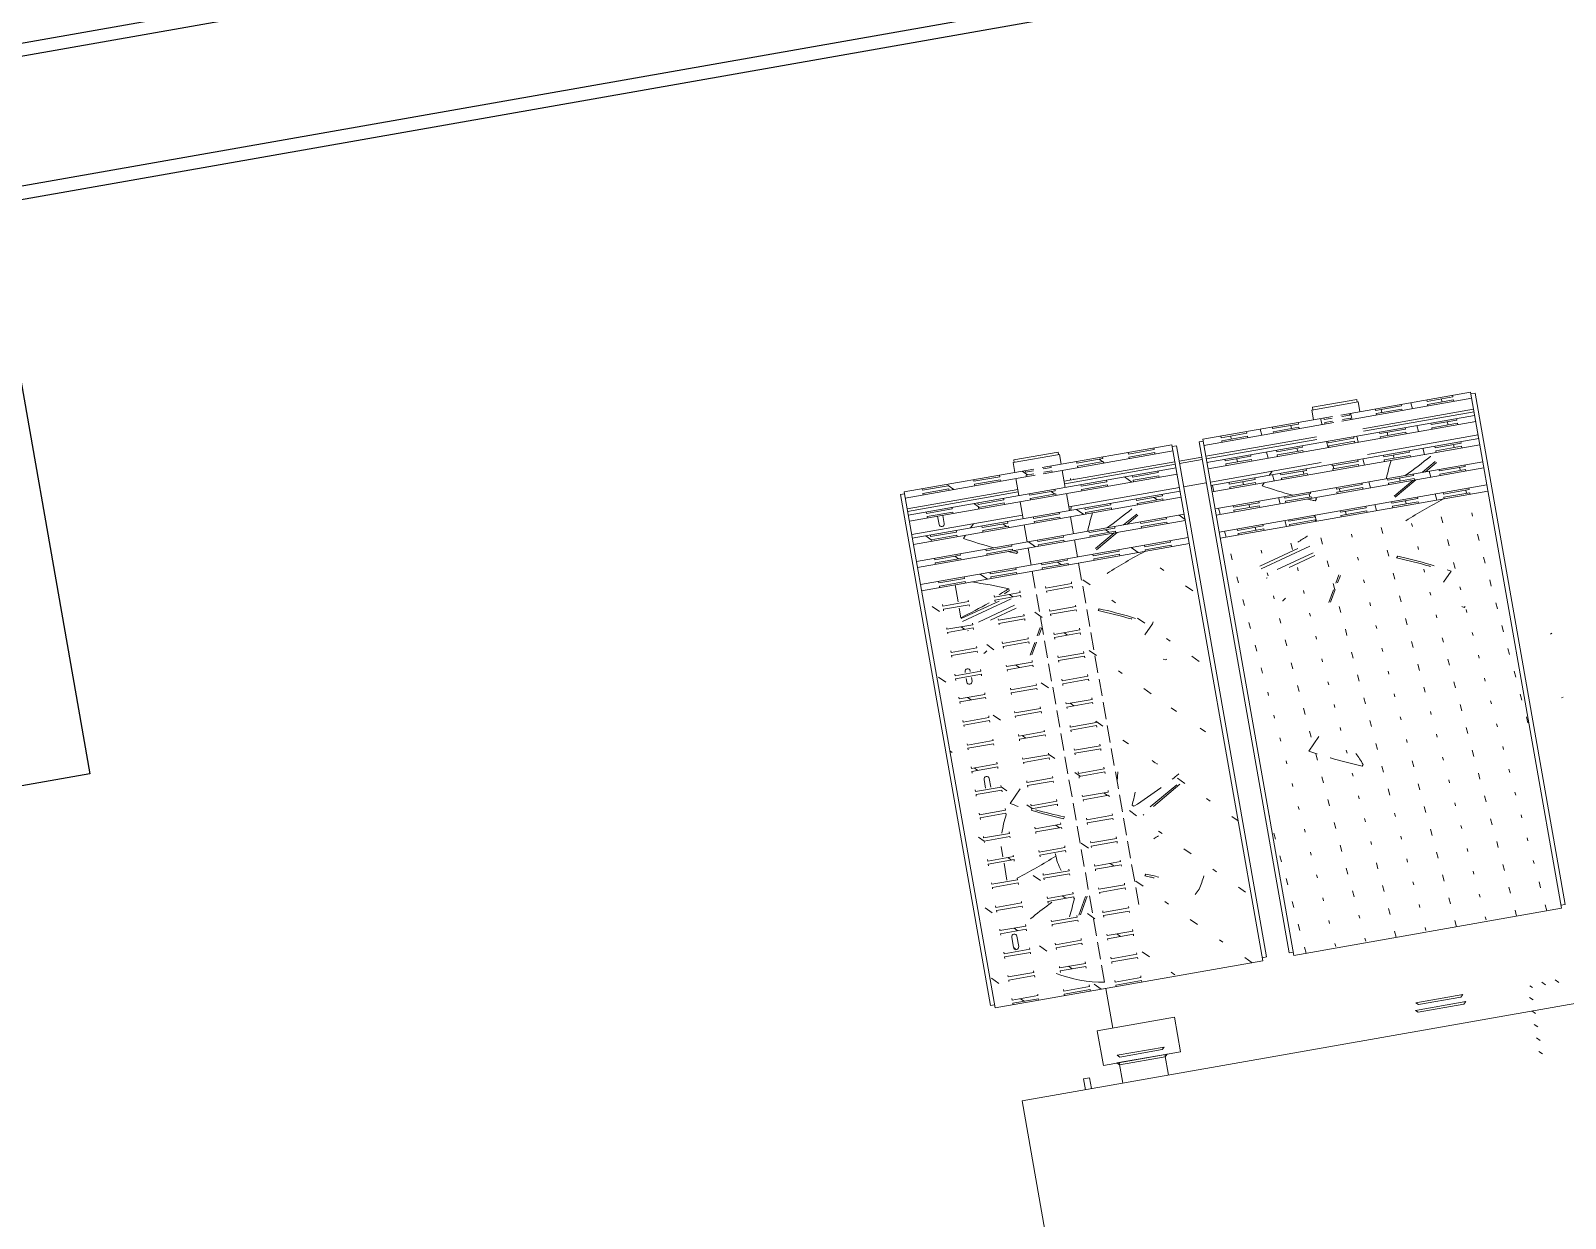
# Model space of a CAD drawing. Header units: millimetres. Extents: x 111502 to 977541, y 8702 to 1044108.
# Drawn here: x 489312.618 to 489315.611, y 241106.787 to 241109.103 of the extents above; entities that cross this region are included whole.
import ezdxf

# ---------------------------------------------------------------- set-up
doc = ezdxf.new("R2010")
doc.units = ezdxf.units.MM
doc.header["$LTSCALE"] = 0.25
doc.layers.add('Proposed Primary Substation - OPTION 2$0$PDF4_00_COMPONENTS', color=7, linetype='Continuous', true_color=0x1c1c1c)
for name, color, linetype in [('Proposed Primary Substation - OPTION 2$0$PDF4_Geometry', 1, 'Continuous'), ('X HVSS Site Background', 8, 'Continuous'), ('Z-z-Xref-Primary Substation', 7, 'Continuous')]:
    doc.layers.add(name, color=color, linetype=linetype)

# ---------------------------------------------------------------- blocks, each defined once
blk = doc.blocks.new('Proposed Primary Substation - OPTION 2')
at = {"layer": 'Proposed Primary Substation - OPTION 2$0$PDF4_00_COMPONENTS', "color": 0, "lineweight": 15}
for points in [[(489315173.3, 241108353.6), (489315426.4, 241108398.2), (489315603.6, 241107392), (489315081.4, 241107300.1), (489314904.2, 241108306.3), (489315157.3, 241108350.8)], [(489315175.4, 241108341.6), (489315428.5, 241108386.2)], [(489315341, 241108383.2), (489315341.6, 241108380.2), (489315391.8, 241108389), (489315391.2, 241108392)], [(489315602.5, 241107398), (489315610.5, 241107399.5), (489315435, 241108396.1), (489315427, 241108394.7)], [(489315120.1, 241108344.3), (489315116.8, 241108363.4), (489315207.1, 241108379.3), (489315210.5, 241108360.2)], [(489315205.1, 241108378.9), (489315204.2, 241108383.9), (489315117.9, 241108368.7), (489315118.8, 241108363.7)], [(489315175.4, 241108350.9), (489315190.9, 241108353.6), (489315190.4, 241108356.7)], [(489315216.3, 241108327), (489315432.2, 241108365.1)], [(489315433.1, 241108360), (489315217.2, 241108322)], [(489315240.6, 241108365.5), (489315241.1, 241108362.5), (489315291.4, 241108371.3), (489315290.8, 241108374.3)], [(489315292.9, 241108362.3), (489315292.4, 241108365.3), (489315242.2, 241108356.5), (489315242.7, 241108353.4)], [(489315393.4, 241108380), (489315392.8, 241108383), (489315342.6, 241108374.1), (489315343.2, 241108371.1)], [(489314906.3, 241108294.2), (489315159.4, 241108338.8)], [(489314912.2, 241108261.1), (489315434.3, 241108353)], [(489314914.3, 241108249), (489315436.5, 241108341)], [(489315039.8, 241108330.1), (489315040.3, 241108327.1), (489315090.5, 241108336), (489315090, 241108339)], [(489315092.1, 241108326.9), (489315091.6, 241108329.9), (489315041.4, 241108321.1), (489315041.9, 241108318.1)], [(489315140.2, 241108347.8), (489315140.7, 241108344.8), (489315156.3, 241108347.5)], [(489315157.3, 241108341.5), (489315141.8, 241108338.8), (489315142.3, 241108335.8)], [(489315192.5, 241108344.6), (489315192, 241108347.6), (489315176.5, 241108344.9)], [(489315248.6, 241108320.3), (489315249.1, 241108317.3), (489315299.3, 241108326.1), (489315298.8, 241108329.1)], [(489315349, 241108338), (489315349.5, 241108335), (489315399.7, 241108343.8), (489315399.2, 241108346.8)], [(489315401.3, 241108334.8), (489315400.8, 241108337.8), (489315350.6, 241108328.9), (489315351.1, 241108325.9)], [(489314590.9, 241108251.1), (489314844, 241108295.7), (489315021.1, 241107289.5), (489314499, 241107197.5), (489314321.8, 241108203.7), (489314574.9, 241108248.3)], [(489314904.8, 241108302.7), (489314896.8, 241108301.3), (489315072.3, 241107304.7), (489315080.3, 241107306.1)], [(489314910.1, 241108273.1), (489315125.9, 241108311.1)], [(489315126.8, 241108306.1), (489314910.9, 241108268.1)], [(489314920.1, 241108215.9), (489315442.3, 241108307.8)], [(489314922.3, 241108203.8), (489315444.4, 241108295.8)], [(489314939.4, 241108312.4), (489314939.9, 241108309.4), (489314990.1, 241108318.3), (489314989.6, 241108321.3)], [(489314991.7, 241108309.2), (489314991.2, 241108312.3), (489314941, 241108303.4), (489314941.5, 241108300.4)], [(489315148.2, 241108302.6), (489315148.7, 241108299.6), (489315198.9, 241108308.5), (489315198.4, 241108311.5)], [(489315200.5, 241108299.4), (489315200, 241108302.4), (489315149.7, 241108293.6), (489315150.3, 241108290.6)], [(489315441.1, 241108314.9), (489315225.2, 241108276.8)], [(489315300.9, 241108317.1), (489315300.4, 241108320.1), (489315250.2, 241108311.3), (489315250.7, 241108308.3)], [(489315356.9, 241108292.8), (489315357.5, 241108289.8), (489315407.7, 241108298.6), (489315407.2, 241108301.6)], [(489314628.1, 241108257.6), (489314624.7, 241108276.7), (489314534.3, 241108260.8), (489314537.7, 241108241.7)], [(489314536.3, 241108261.2), (489314535.5, 241108266.2), (489314621.8, 241108281.4), (489314622.7, 241108276.4)], [(489314593, 241108239), (489314846.1, 241108283.6)], [(489314658.2, 241108262.9), (489314658.7, 241108259.9), (489314708.9, 241108268.8), (489314708.4, 241108271.8)], [(489314758.6, 241108280.6), (489314759.1, 241108277.6), (489314809.4, 241108286.5), (489314808.8, 241108289.5)], [(489314810.9, 241108277.4), (489314810.4, 241108280.4), (489314760.2, 241108271.6), (489314760.7, 241108268.6)], [(489315020.1, 241107295.5), (489315028.1, 241107296.9), (489314852.6, 241108293.6), (489314844.6, 241108292.1)], [(489314857.8, 241108263.9), (489314902, 241108271.7)], [(489314902.9, 241108266.7), (489314858.7, 241108258.9)], [(489314947.3, 241108267.3), (489314947.9, 241108264.2), (489314998.1, 241108273.1), (489314997.5, 241108276.1)], [(489314999.7, 241108264.1), (489314999.1, 241108267.1), (489314948.9, 241108258.2), (489314949.4, 241108255.2)], [(489315047.7, 241108284.9), (489315048.3, 241108281.9), (489315098.5, 241108290.8), (489315097.9, 241108293.8)], [(489315100.1, 241108281.7), (489315099.5, 241108284.7), (489315049.3, 241108275.9), (489315049.9, 241108272.9)], [(489315156.1, 241108257.4), (489315156.6, 241108254.4), (489315206.9, 241108263.3), (489315206.3, 241108266.3)], [(489315256.5, 241108275.1), (489315257.1, 241108272.1), (489315307.3, 241108280.9), (489315306.7, 241108284)], [(489315308.9, 241108271.9), (489315308.3, 241108274.9), (489315258.1, 241108266.1), (489315258.7, 241108263.1)], [(489315409.3, 241108289.6), (489315408.7, 241108292.6), (489315358.5, 241108283.8), (489315359.1, 241108280.7)], [(489314323.9, 241108191.7), (489314577, 241108236.2)], [(489314329.8, 241108158.5), (489314851.9, 241108250.5)], [(489314331.9, 241108146.5), (489314854, 241108238.4)], [(489314507.6, 241108236.4), (489314508.1, 241108233.4), (489314457.9, 241108224.6), (489314457.4, 241108227.6)], [(489314573.8, 241108245), (489314558.3, 241108242.2), (489314557.8, 241108245.3)], [(489314574.9, 241108239), (489314559.4, 241108236.2), (489314559.9, 241108233.2)], [(489314593, 241108248.4), (489314608.5, 241108251.1), (489314608, 241108254.1)], [(489314594, 241108242.3), (489314609.6, 241108245.1), (489314610.1, 241108242.1)], [(489314630.2, 241108245.6), (489314636, 241108212.4)], [(489314633.9, 241108224.5), (489314849.8, 241108262.5)], [(489314850.7, 241108257.5), (489314634.8, 241108219.5)], [(489314710.5, 241108259.7), (489314710, 241108262.7), (489314659.8, 241108253.9), (489314660.3, 241108250.9)], [(489314766.6, 241108235.4), (489314767.1, 241108232.4), (489314817.3, 241108241.3), (489314816.8, 241108244.3)], [(489314818.9, 241108232.2), (489314818.4, 241108235.2), (489314768.2, 241108226.4), (489314768.7, 241108223.4)], [(489315134.8, 241108260.9), (489314918.9, 241108222.9)], [(489314928.1, 241108170.7), (489315450.3, 241108262.6)], [(489314930.2, 241108158.6), (489315452.4, 241108250.6)], [(489315039.6, 241108244.2), (489315033.8, 241108235.9)], [(489315055.7, 241108239.8), (489315056.2, 241108236.7), (489315106.4, 241108245.6), (489315105.9, 241108248.6)], [(489315108, 241108236.5), (489315107.5, 241108239.6), (489315057.3, 241108230.7), (489315057.8, 241108227.7)], [(489315208.4, 241108254.2), (489315207.9, 241108257.2), (489315157.7, 241108248.4), (489315158.2, 241108245.4)], [(489315264.5, 241108229.9), (489315265, 241108226.9), (489315315.2, 241108235.8), (489315314.7, 241108238.8)], [(489315332.3, 241108241.9), (489315357.6, 241108263.1)], [(489315338.3, 241108242.9), (489315359.6, 241108260.8)], [(489315364.9, 241108247.6), (489315365.4, 241108244.6), (489315415.6, 241108253.4), (489315415.1, 241108256.4)], [(489315417.2, 241108244.4), (489315416.7, 241108247.4), (489315366.5, 241108238.6), (489315367, 241108235.6)], [(489314327.6, 241108170.6), (489314543.5, 241108208.6)], [(489314337.7, 241108113.3), (489314859.9, 241108205.3)], [(489314407.2, 241108218.7), (489314407.7, 241108215.7), (489314357.5, 241108206.9), (489314356.9, 241108209.9)], [(489314409.3, 241108206.7), (489314408.7, 241108209.7), (489314358.5, 241108200.9), (489314359.1, 241108197.8)], [(489314509.7, 241108224.4), (489314509.2, 241108227.4), (489314459, 241108218.5), (489314459.5, 241108215.5)], [(489314539.8, 241108229.7), (489314545.6, 241108196.5)], [(489314615.9, 241108208.9), (489314616.5, 241108205.9), (489314566.3, 241108197.1), (489314565.7, 241108200.1)], [(489314858.6, 241108212.3), (489314642.7, 241108174.3)], [(489314646.3, 241108230.1), (489314646, 241108226.6)], [(489314652.4, 241108228.9), (489314652.3, 241108227.7)], [(489314666.2, 241108217.8), (489314666.7, 241108214.7), (489314716.9, 241108223.6), (489314716.4, 241108226.6)], [(489314718.5, 241108214.5), (489314718, 241108217.6), (489314667.7, 241108208.7), (489314668.3, 241108205.7)], [(489314910.9, 241108221.5), (489314866.7, 241108213.7)], [(489314936, 241108125.5), (489315458.2, 241108217.4)], [(489314938.2, 241108113.5), (489315460.3, 241108205.4)], [(489314955.3, 241108222.1), (489314955.8, 241108219.1), (489315006, 241108227.9), (489315005.5, 241108230.9)], [(489315007.6, 241108218.9), (489315007.1, 241108221.9), (489314956.9, 241108213), (489314957.4, 241108210)], [(489315164.1, 241108212.2), (489315164.6, 241108209.2), (489315214.8, 241108218.1), (489315214.3, 241108221.1)], [(489315216.4, 241108209), (489315215.9, 241108212), (489315165.7, 241108203.2), (489315166.2, 241108200.2)], [(489315316.8, 241108226.7), (489315316.3, 241108229.7), (489315266.1, 241108220.9), (489315266.6, 241108217.9)], [(489315277.2, 241108195.6), (489315313.5, 241108226.1)], [(489315279.1, 241108193.2), (489315319.5, 241108227.2)], [(489315372.9, 241108202.4), (489315373.4, 241108199.4), (489315423.6, 241108208.2), (489315423.1, 241108211.3)], [(489314497.9, 241107203.6), (489314489.9, 241107202.1), (489314314.4, 241108198.8), (489314322.4, 241108200.2)], [(489314544.4, 241108203.6), (489314328.5, 241108165.6)], [(489314339.8, 241108101.3), (489314862, 241108193.2)], [(489314515.5, 241108191.2), (489314516.1, 241108188.2), (489314465.8, 241108179.4), (489314465.3, 241108182.4)], [(489314517.6, 241108179.2), (489314517.1, 241108182.2), (489314466.9, 241108173.4), (489314467.4, 241108170.3)], [(489314547.8, 241108184.5), (489314553.6, 241108151.3)], [(489314618.1, 241108196.9), (489314617.5, 241108199.9), (489314567.3, 241108191), (489314567.9, 241108188)], [(489314638.1, 241108200.4), (489314644, 241108167.3)], [(489314647.7, 241108175.2), (489314647, 241108167.8)], [(489314674.1, 241108172.6), (489314674.6, 241108169.6), (489314724.8, 241108178.4), (489314724.3, 241108181.4)], [(489314774.5, 241108190.2), (489314775.1, 241108187.2), (489314825.3, 241108196.1), (489314824.7, 241108199.1)], [(489314826.9, 241108187), (489314826.3, 241108190), (489314776.1, 241108181.2), (489314776.6, 241108178.2)], [(489314963.2, 241108176.9), (489314963.8, 241108173.9), (489315014, 241108182.7), (489315013.4, 241108185.7)], [(489315015.6, 241108173.7), (489315015, 241108176.7), (489314964.8, 241108167.8), (489314965.4, 241108164.8)], [(489315063.7, 241108194.6), (489315064.2, 241108191.6), (489315114.4, 241108200.4), (489315113.9, 241108203.4)], [(489315116, 241108191.4), (489315115.5, 241108194.4), (489315065.2, 241108185.5), (489315065.8, 241108182.5)], [(489315172, 241108167.1), (489315172.6, 241108164), (489315222.8, 241108172.9), (489315222.2, 241108175.9)], [(489315272.4, 241108184.7), (489315273, 241108181.7), (489315323.2, 241108190.6), (489315322.7, 241108193.6)], [(489315324.8, 241108181.5), (489315324.2, 241108184.5), (489315274, 241108175.7), (489315274.6, 241108172.7)], [(489315425.2, 241108199.2), (489315424.7, 241108202.2), (489315374.5, 241108193.4), (489315375, 241108190.4)], [(489314552.4, 241108158.4), (489314336.5, 241108120.4)], [(489314345.7, 241108068.1), (489314867.8, 241108160.1)], [(489314347.8, 241108056.1), (489314870, 241108148)], [(489314415.1, 241108173.6), (489314415.6, 241108170.5), (489314365.4, 241108161.7), (489314364.9, 241108164.7)], [(489314417.2, 241108161.5), (489314416.7, 241108164.5), (489314366.5, 241108155.7), (489314367, 241108152.7)], [(489314523.5, 241108146), (489314524, 241108143), (489314473.8, 241108134.2), (489314473.3, 241108137.2)], [(489314623.9, 241108163.7), (489314624.4, 241108160.7), (489314574.2, 241108151.9), (489314573.7, 241108154.9)], [(489314626, 241108151.7), (489314625.5, 241108154.7), (489314575.3, 241108145.8), (489314575.8, 241108142.8)], [(489314646.1, 241108155.2), (489314651.9, 241108122.1)], [(489314726.4, 241108169.4), (489314725.9, 241108172.4), (489314675.7, 241108163.5), (489314676.2, 241108160.5)], [(489314749.8, 241108139.3), (489314775.2, 241108160.6)], [(489314755.9, 241108140.4), (489314777.2, 241108158.3)], [(489314782.5, 241108145.1), (489314783, 241108142), (489314833.2, 241108150.9), (489314832.7, 241108153.9)], [(489315071.6, 241108149.4), (489315072.1, 241108146.4), (489315122.3, 241108155.2), (489315121.8, 241108158.2)], [(489315123.9, 241108146.2), (489315123.4, 241108149.2), (489315073.2, 241108140.3), (489315073.7, 241108137.3)], [(489315224.4, 241108163.8), (489315223.8, 241108166.9), (489315173.6, 241108158), (489315174.1, 241108155)], [(489314423.1, 241108128.4), (489314423.6, 241108125.4), (489314373.4, 241108116.5), (489314372.9, 241108119.5)], [(489314425.2, 241108116.3), (489314424.7, 241108119.3), (489314374.4, 241108110.5), (489314375, 241108107.5)], [(489314457.2, 241108141.6), (489314451.4, 241108133.4)], [(489314525.6, 241108134), (489314525.1, 241108137), (489314474.9, 241108128.2), (489314475.4, 241108125.2)], [(489314555.7, 241108139.3), (489314561.6, 241108106.2)], [(489314631.9, 241108118.5), (489314632.4, 241108115.5), (489314582.2, 241108106.7), (489314581.6, 241108109.7)], [(489314682.1, 241108127.4), (489314682.6, 241108124.4), (489314732.8, 241108133.2), (489314732.3, 241108136.2)], [(489314734.4, 241108124.2), (489314733.9, 241108127.2), (489314683.7, 241108118.3), (489314684.2, 241108115.3)], [(489314694.7, 241108093.1), (489314731.1, 241108123.6)], [(489314696.6, 241108090.7), (489314737.1, 241108124.6)], [(489314834.8, 241108141.8), (489314834.3, 241108144.9), (489314784.1, 241108136), (489314784.6, 241108133)], [(489314971.2, 241108131.7), (489314971.7, 241108128.7), (489315021.9, 241108137.5), (489315021.4, 241108140.5)], [(489315023.5, 241108128.5), (489315023, 241108131.5), (489314972.8, 241108122.7), (489314973.3, 241108119.6)], [(489314353.6, 241108023), (489314875.8, 241108114.9)], [(489314355.7, 241108010.9), (489314877.9, 241108102.8)], [(489314531.4, 241108100.9), (489314532, 241108097.8), (489314481.8, 241108089), (489314481.2, 241108092)], [(489314533.6, 241108088.8), (489314533, 241108091.8), (489314482.8, 241108083), (489314483.3, 241108080)], [(489314563.7, 241108094.1), (489314569.5, 241108061)], [(489314634, 241108106.5), (489314633.4, 241108109.5), (489314583.2, 241108100.7), (489314583.8, 241108097.6)], [(489314654.1, 241108110), (489314659.9, 241108076.9)], [(489314690, 241108082.2), (489314690.6, 241108079.2), (489314740.8, 241108088), (489314740.2, 241108091)], [(489314790.4, 241108099.9), (489314791, 241108096.9), (489314841.2, 241108105.7), (489314840.6, 241108108.7)], [(489314842.8, 241108096.7), (489314842.2, 241108099.7), (489314792, 241108090.8), (489314792.6, 241108087.8)], [(489315015.6, 241108059.1), (489315089.3, 241108093.5)], [(489315018.2, 241108053.6), (489315112.6, 241108097.6)], [(489315119.6, 241108085.1), (489315049.1, 241108052.2)], [(489314431, 241108083.2), (489314431.5, 241108080.2), (489314381.3, 241108071.3), (489314380.8, 241108074.3)], [(489314433.1, 241108071.1), (489314432.6, 241108074.1), (489314382.4, 241108065.3), (489314382.9, 241108062.3)], [(489314539.4, 241108055.7), (489314539.9, 241108052.7), (489314489.7, 241108043.8), (489314489.2, 241108046.8)], [(489314639.8, 241108073.3), (489314640.3, 241108070.3), (489314590.1, 241108061.5), (489314589.6, 241108064.5)], [(489314641.9, 241108061.3), (489314641.4, 241108064.3), (489314591.2, 241108055.5), (489314591.7, 241108052.5)], [(489314662, 241108064.8), (489314667.9, 241108031.7)], [(489314742.4, 241108079), (489314741.8, 241108082), (489314691.6, 241108073.2), (489314692.1, 241108070.1)], [(489315122.9, 241108079.9), (489315072.4, 241108056.3)], [(489314439, 241108038), (489314439.5, 241108035), (489314389.3, 241108026.1), (489314388.8, 241108029.1)], [(489314441.1, 241108025.9), (489314440.6, 241108029), (489314390.4, 241108020.1), (489314390.9, 241108017.1)], [(489314541.5, 241108043.6), (489314541, 241108046.6), (489314490.8, 241108037.8), (489314491.3, 241108034.8)], [(489314571.6, 241108048.9), (489314577.5, 241108015.8)], [(489314647.8, 241108028.2), (489314648.3, 241108025.1), (489314598.1, 241108016.3), (489314597.6, 241108019.3)], [(489315029.5, 241108036.4), (489315027.5, 241108035.4)], [(489315169.5, 241108042), (489315163.6, 241108025.8)], [(489315172.4, 241108041), (489315167.1, 241108026.4)], [(489314421, 241108022.4), (489314426.8, 241107989.3)], [(489314547.3, 241108010.5), (489314547.9, 241108007.5), (489314497.7, 241107998.6), (489314497.1, 241108001.6)], [(489314549.5, 241107998.4), (489314548.9, 241108001.4), (489314498.7, 241107992.6), (489314499.3, 241107989.6)], [(489314579.6, 241108003.7), (489314585.4, 241107970.6)], [(489314649.9, 241108016.1), (489314649.4, 241108019.1), (489314599.1, 241108010.3), (489314599.7, 241108007.3)], [(489314670, 241108019.6), (489314675.8, 241107986.5)], [(489315158.8, 241108012.5), (489315149.9, 241107988.2)], [(489315162.2, 241108013.1), (489315153.4, 241107988.8)], [(489314446.9, 241107992.8), (489314447.5, 241107989.8), (489314397.3, 241107980.9), (489314396.7, 241107984)], [(489314449.1, 241107980.7), (489314448.5, 241107983.8), (489314398.3, 241107974.9), (489314398.8, 241107971.9)], [(489314433.1, 241107956.6), (489314506.9, 241107990.9)], [(489314435.7, 241107951), (489314530.2, 241107995)], [(489314537.2, 241107982.6), (489314466.6, 241107949.7)], [(489314540.5, 241107977.3), (489314489.9, 241107953.8)], [(489314655.7, 241107983), (489314656.3, 241107980), (489314606, 241107971.1), (489314605.5, 241107974.1)], [(489314657.8, 241107970.9), (489314657.3, 241107973.9), (489314607.1, 241107965.1), (489314607.6, 241107962.1)], [(489314677.9, 241107974.5), (489314683.8, 241107941.3)], [(489315416.1, 241107980.2), (489315414.1, 241107978.5), (489315409, 241107980.4)], [(489314454.9, 241107947.6), (489314455.4, 241107944.6), (489314405.2, 241107935.8), (489314404.7, 241107938.8)], [(489314457, 241107935.6), (489314456.5, 241107938.6), (489314406.3, 241107929.7), (489314406.8, 241107926.7)], [(489314555.3, 241107965.3), (489314555.8, 241107962.3), (489314505.6, 241107953.4), (489314505.1, 241107956.5)], [(489314557.4, 241107953.2), (489314556.9, 241107956.3), (489314506.7, 241107947.4), (489314507.2, 241107944.4)], [(489314587.1, 241107939.4), (489314581.2, 241107923.3)], [(489314590, 241107938.4), (489314584.7, 241107923.9)], [(489314587.6, 241107958.5), (489314593.4, 241107925.4)], [(489314663.7, 241107937.8), (489314664.2, 241107934.8), (489314614, 241107925.9), (489314613.5, 241107928.9)], [(489314447.1, 241107933.8), (489314445, 241107932.9)], [(489314563.3, 241107920.1), (489314563.8, 241107917.1), (489314513.6, 241107908.3), (489314513.1, 241107911.3)], [(489314565.4, 241107908.1), (489314564.9, 241107911.1), (489314514.6, 241107902.2), (489314515.2, 241107899.2)], [(489314576.3, 241107910), (489314567.5, 241107885.6)], [(489314579.8, 241107910.6), (489314571, 241107886.3)], [(489314595.5, 241107913.4), (489314601.3, 241107880.2)], [(489314665.8, 241107925.7), (489314665.3, 241107928.7), (489314615.1, 241107919.9), (489314615.6, 241107916.9)], [(489314685.9, 241107929.3), (489314691.7, 241107896.1)], [(489314462.8, 241107902.4), (489314463.4, 241107899.4), (489314413.2, 241107890.6), (489314412.6, 241107893.6)], [(489314465, 241107890.4), (489314464.4, 241107893.4), (489314414.2, 241107884.5), (489314414.8, 241107881.5)], [(489314671.6, 241107892.6), (489314672.2, 241107889.6), (489314622, 241107880.7), (489314621.4, 241107883.8)], [(489314673.8, 241107880.5), (489314673.2, 241107883.6), (489314623, 241107874.7), (489314623.5, 241107871.7)], [(489314693.8, 241107884.1), (489314699.7, 241107850.9)], [(489314833.7, 241107877.6), (489314831.7, 241107876), (489314826.6, 241107877.8)], [(489314470.8, 241107857.2), (489314471.3, 241107854.2), (489314421.1, 241107845.4), (489314420.6, 241107848.4)], [(489314472.9, 241107845.2), (489314472.4, 241107848.2), (489314422.2, 241107839.4), (489314422.7, 241107836.3)], [(489314571.2, 241107874.9), (489314571.7, 241107871.9), (489314521.5, 241107863.1), (489314521, 241107866.1)], [(489314573.3, 241107862.9), (489314572.8, 241107865.9), (489314522.6, 241107857), (489314523.1, 241107854)], [(489314603.5, 241107868.2), (489314609.3, 241107835)], [(489314679.6, 241107847.4), (489314680.1, 241107844.4), (489314629.9, 241107835.6), (489314629.4, 241107838.6)], [(489314579.2, 241107829.7), (489314579.7, 241107826.7), (489314529.5, 241107817.9), (489314529, 241107820.9)], [(489314581.3, 241107817.7), (489314580.8, 241107820.7), (489314530.6, 241107811.9), (489314531.1, 241107808.8)], [(489314611.4, 241107823), (489314617.3, 241107789.8)], [(489314681.7, 241107835.4), (489314681.2, 241107838.4), (489314631, 241107829.5), (489314631.5, 241107826.5)], [(489314701.8, 241107838.9), (489314707.6, 241107805.8)], [(489314478.8, 241107812), (489314479.3, 241107809), (489314429.1, 241107800.2), (489314428.5, 241107803.2)], [(489314480.9, 241107800), (489314480.3, 241107803), (489314430.1, 241107794.2), (489314430.7, 241107791.2)], [(489314687.5, 241107802.2), (489314688.1, 241107799.2), (489314637.9, 241107790.4), (489314637.3, 241107793.4)], [(489314689.7, 241107790.2), (489314689.1, 241107793.2), (489314638.9, 241107784.3), (489314639.5, 241107781.3)], [(489314709.8, 241107793.7), (489314715.6, 241107760.6)], [(489314486.7, 241107766.9), (489314487.2, 241107763.8), (489314437, 241107755), (489314436.5, 241107758)], [(489314488.8, 241107754.8), (489314488.3, 241107757.8), (489314438.1, 241107749), (489314438.6, 241107746)], [(489314587.1, 241107784.5), (489314587.7, 241107781.5), (489314537.5, 241107772.7), (489314536.9, 241107775.7)], [(489314589.3, 241107772.5), (489314588.7, 241107775.5), (489314538.5, 241107766.7), (489314539, 241107763.7)], [(489314619.4, 241107777.8), (489314625.2, 241107744.7)], [(489314695.5, 241107757), (489314696, 241107754), (489314645.8, 241107745.2), (489314645.3, 241107748.2)], [(489314595.1, 241107739.4), (489314595.6, 241107736.3), (489314545.4, 241107727.5), (489314544.9, 241107730.5)], [(489314597.2, 241107727.3), (489314596.7, 241107730.3), (489314546.5, 241107721.5), (489314547, 241107718.5)], [(489314687.4, 241106244.9), (489314551.6, 241107016.3), (489318608.4, 241107730.6), (489318676.5, 241107344)], [(489314627.3, 241107732.6), (489314633.2, 241107699.5)], [(489314697.6, 241107745), (489314697.1, 241107748), (489314646.9, 241107739.2), (489314647.4, 241107736.1)], [(489314717.7, 241107748.5), (489314723.5, 241107715.4)], [(489314494.7, 241107721.7), (489314495.2, 241107718.7), (489314445, 241107709.8), (489314444.5, 241107712.8)], [(489314496.8, 241107709.6), (489314496.3, 241107712.6), (489314446.1, 241107703.8), (489314446.6, 241107700.8)], [(489314703.5, 241107711.8), (489314704, 241107708.8), (489314653.8, 241107700), (489314653.3, 241107703)], [(489314705.6, 241107699.8), (489314705.1, 241107702.8), (489314654.8, 241107694), (489314655.4, 241107691)], [(489314725.7, 241107703.3), (489314731.5, 241107670.2)], [(489314502.6, 241107676.5), (489314503.2, 241107673.5), (489314452.9, 241107664.6), (489314452.4, 241107667.6)], [(489314504.7, 241107664.4), (489314504.2, 241107667.4), (489314454, 241107658.6), (489314454.5, 241107655.6)], [(489314603, 241107694.2), (489314603.6, 241107691.2), (489314553.4, 241107682.3), (489314552.8, 241107685.3)], [(489314605.2, 241107682.1), (489314604.6, 241107685.1), (489314554.4, 241107676.3), (489314555, 241107673.3)], [(489314635.3, 241107687.4), (489314641.1, 241107654.3)], [(489314711.4, 241107666.7), (489314711.9, 241107663.6), (489314661.7, 241107654.8), (489314661.2, 241107657.8)], [(489314611, 241107649), (489314611.5, 241107646), (489314561.3, 241107637.1), (489314560.8, 241107640.1)], [(489314613.1, 241107636.9), (489314612.6, 241107639.9), (489314562.4, 241107631.1), (489314562.9, 241107628.1)], [(489314643.2, 241107642.2), (489314649.1, 241107609.1)], [(489314713.5, 241107654.6), (489314713, 241107657.6), (489314662.8, 241107648.8), (489314663.3, 241107645.8)], [(489314733.6, 241107658.1), (489314739.5, 241107625)], [(489314738.7, 241107658), (489314737, 241107638.8)], [(489314510.6, 241107631.3), (489314511.1, 241107628.3), (489314460.9, 241107619.4), (489314460.4, 241107622.5)], [(489314512.7, 241107619.2), (489314512.2, 241107622.3), (489314462, 241107613.4), (489314462.5, 241107610.4)], [(489314719.4, 241107621.5), (489314719.9, 241107618.5), (489314669.7, 241107609.6), (489314669.2, 241107612.6)], [(489314721.5, 241107609.4), (489314721, 241107612.4), (489314670.8, 241107603.6), (489314671.3, 241107600.6)], [(489314741.6, 241107613), (489314747.4, 241107579.8)], [(489314801.8, 241107589.4), (489314853.4, 241107632.6)], [(489314807.9, 241107590.5), (489314859.4, 241107633.7)], [(489314518.5, 241107586.1), (489314519.1, 241107583.1), (489314468.9, 241107574.3), (489314468.3, 241107577.3)], [(489314619, 241107603.8), (489314619.5, 241107600.8), (489314569.3, 241107591.9), (489314568.7, 241107594.9)], [(489314621.1, 241107591.7), (489314620.5, 241107594.8), (489314570.3, 241107585.9), (489314570.9, 241107582.9)], [(489314651.2, 241107597), (489314657, 241107563.9)], [(489314727.3, 241107576.3), (489314727.9, 241107573.3), (489314677.7, 241107564.4), (489314677.1, 241107567.4)], [(489314626.9, 241107558.6), (489314627.4, 241107555.6), (489314577.2, 241107546.7), (489314576.7, 241107549.8)], [(489314629, 241107546.6), (489314628.5, 241107549.6), (489314578.3, 241107540.7), (489314578.8, 241107537.7)], [(489314659.2, 241107551.9), (489314665, 241107518.7)], [(489314729.5, 241107564.2), (489314728.9, 241107567.2), (489314678.7, 241107558.4), (489314679.2, 241107555.4)], [(489314749.5, 241107567.8), (489314755.4, 241107534.6)], [(489314787.7, 241107573.5), (489314789.1, 241107574.7)], [(489314526.5, 241107540.9), (489314527, 241107537.9), (489314476.8, 241107529.1), (489314476.3, 241107532.1)], [(489314528.6, 241107528.9), (489314528.1, 241107531.9), (489314477.9, 241107523), (489314478.4, 241107520)], [(489314735.3, 241107531.1), (489314735.8, 241107528.1), (489314685.6, 241107519.2), (489314685.1, 241107522.3)], [(489314737.4, 241107519), (489314736.9, 241107522.1), (489314686.7, 241107513.2), (489314687.2, 241107510.2)], [(489314757.5, 241107522.6), (489314763.3, 241107489.4)], [(489314534.5, 241107495.7), (489314535, 241107492.7), (489314484.8, 241107483.9), (489314484.2, 241107486.9)], [(489314536.6, 241107483.7), (489314536, 241107486.7), (489314485.8, 241107477.9), (489314486.4, 241107474.8)], [(489314510.8, 241107512.6), (489314514.4, 241107492.2)], [(489314634.9, 241107513.4), (489314635.4, 241107510.4), (489314585.2, 241107501.6), (489314584.7, 241107504.6)], [(489314637, 241107501.4), (489314636.5, 241107504.4), (489314586.3, 241107495.5), (489314586.8, 241107492.5)], [(489314667.1, 241107506.7), (489314673, 241107473.5)], [(489314516.5, 241107480.1), (489314522.3, 241107447)], [(489314642.8, 241107468.2), (489314643.4, 241107465.2), (489314593.1, 241107456.4), (489314592.6, 241107459.4)], [(489314644.9, 241107456.2), (489314644.4, 241107459.2), (489314594.2, 241107450.3), (489314594.7, 241107447.3)], [(489314675.1, 241107461.5), (489314680.9, 241107428.3)], [(489314743.2, 241107485.9), (489314743.8, 241107482.9), (489314693.6, 241107474.1), (489314693, 241107477.1)], [(489314745.4, 241107473.9), (489314744.8, 241107476.9), (489314694.6, 241107468), (489314695.2, 241107465)], [(489314765.4, 241107477.4), (489314771.3, 241107444.3)], [(489314544.5, 241107438.5), (489314544, 241107441.5), (489314493.8, 241107432.7), (489314494.3, 241107429.7)], [(489314751.2, 241107440.7), (489314751.7, 241107437.7), (489314701.5, 241107428.9), (489314701, 241107431.9)], [(489314753.3, 241107428.7), (489314752.8, 241107431.7), (489314702.6, 241107422.8), (489314703.1, 241107419.8)], [(489314773.4, 241107432.2), (489314779.2, 241107399.1)], [(489314550.4, 241107405.4), (489314550.9, 241107402.3), (489314500.7, 241107393.5), (489314500.2, 241107396.5)], [(489314650.8, 241107423), (489314651.3, 241107420), (489314601.1, 241107411.2), (489314600.6, 241107414.2)], [(489314652.9, 241107411), (489314652.4, 241107414), (489314602.2, 241107405.2), (489314602.7, 241107402.1)], [(489314675.5, 241107415), (489314662.2, 241107378.5)], [(489314678.9, 241107415.6), (489314665.6, 241107379.1)], [(489314683, 241107416.3), (489314688.9, 241107383.2)], [(489314552.5, 241107393.3), (489314552, 241107396.3), (489314501.7, 241107387.5), (489314502.3, 241107384.5)], [(489314658.7, 241107377.9), (489314659.3, 241107374.8), (489314609.1, 241107366), (489314608.5, 241107369)], [(489314660.9, 241107365.8), (489314660.3, 241107368.8), (489314610.1, 241107360), (489314610.7, 241107357)], [(489314691, 241107371.1), (489314696.8, 241107338)], [(489314759.2, 241107395.5), (489314759.7, 241107392.5), (489314709.5, 241107383.7), (489314708.9, 241107386.7)], [(489314761.3, 241107383.5), (489314760.7, 241107386.5), (489314710.5, 241107377.7), (489314711.1, 241107374.6)], [(489314558.3, 241107360.2), (489314558.9, 241107357.2), (489314508.6, 241107348.3), (489314508.1, 241107351.3)], [(489314560.4, 241107348.1), (489314559.9, 241107351.1), (489314509.7, 241107342.3), (489314510.2, 241107339.3)], [(489314767.1, 241107350.3), (489314767.6, 241107347.3), (489314717.4, 241107338.5), (489314716.9, 241107341.5)], [(489314769.2, 241107338.3), (489314768.7, 241107341.3), (489314718.5, 241107332.5), (489314719, 241107329.5)], [(489314566.3, 241107315), (489314566.8, 241107312), (489314516.6, 241107303.1), (489314516.1, 241107306.1)], [(489314666.7, 241107332.7), (489314667.2, 241107329.6), (489314617, 241107320.8), (489314616.5, 241107323.8)], [(489314668.8, 241107320.6), (489314668.3, 241107323.6), (489314618.1, 241107314.8), (489314618.6, 241107311.8)], [(489314698.9, 241107325.9), (489314704.8, 241107292.8)], [(489314568.4, 241107302.9), (489314567.9, 241107305.9), (489314517.7, 241107297.1), (489314518.2, 241107294.1)], [(489314674.7, 241107287.5), (489314675.2, 241107284.5), (489314625, 241107275.6), (489314624.4, 241107278.6)], [(489314676.8, 241107275.4), (489314676.2, 241107278.4), (489314626, 241107269.6), (489314626.6, 241107266.6)], [(489314775.1, 241107305.2), (489314775.6, 241107302.1), (489314725.4, 241107293.3), (489314724.9, 241107296.3)], [(489314777.2, 241107293.1), (489314776.7, 241107296.1), (489314726.5, 241107287.3), (489314727, 241107284.3)], [(489314574.2, 241107269.8), (489314574.8, 241107266.8), (489314524.6, 241107257.9), (489314524, 241107261)], [(489314576.4, 241107257.7), (489314575.8, 241107260.8), (489314525.6, 241107251.9), (489314526.1, 241107248.9)], [(489314783, 241107260), (489314783.6, 241107257), (489314733.3, 241107248.1), (489314732.8, 241107251.1)], [(489314785.1, 241107247.9), (489314784.6, 241107250.9), (489314734.4, 241107242.1), (489314734.9, 241107239.1)], [(489314582.2, 241107224.6), (489314582.7, 241107221.6), (489314532.5, 241107212.8), (489314532, 241107215.8)], [(489314682.6, 241107242.3), (489314683.1, 241107239.3), (489314632.9, 241107230.4), (489314632.4, 241107233.4)], [(489314684.7, 241107230.2), (489314684.2, 241107233.2), (489314634, 241107224.4), (489314634.5, 241107221.4)], [(489314714.9, 241107235.5), (489314728.5, 241107158.2)], [(489314584.3, 241107212.6), (489314583.8, 241107215.6), (489314533.6, 241107206.7), (489314534.1, 241107203.7)], [(489314830.1, 241107106.8), (489314837.2, 241107066.6)], [(489314740.9, 241107091), (489314747.9, 241107050.9)], [(489314687.1, 241107040.2), (489314683.4, 241107061.3), (489314671.4, 241107059.1), (489314675.1, 241107038)]]:
    blk.add_lwpolyline(points, dxfattribs=at)
for points in [[(489315271.3, 241108265.4, 0.009317), (489315262.2, 241108230.5), (489315261.8, 241108229.6), (489315262.1, 241108230.5)], [(489315348, 241108273), (489315348.5, 241108273.4), (489315348, 241108273, -0.016757), (489315299.1, 241108235.9)], [(489315023.9, 241108221.7), (489315019.7, 241108215.7, 0.017058), (489315079.3, 241108197.2)], [(489315123.8, 241108192.8, -0.000887), (489315125.9, 241108189.6), (489315123.5, 241108186.2, -0.002193), (489315115.2, 241108188.1, -0.001872), (489315108.1, 241108189.8)], [(489315300.4, 241108147.5), (489315299.8, 241108147.1), (489315300.4, 241108147.5, -0.01809), (489315373.6, 241108190.3)], [(489314397.1, 241108158), (489314400, 241108141.9, -0.999962), (489314389.9, 241108140.1), (489314387.1, 241108156.2)], [(489314688.8, 241108162.9, 0.00929), (489314679.8, 241108127.9), (489314679.4, 241108127), (489314679.7, 241108128)], [(489314716.7, 241108133.4, 0.016766), (489314765.6, 241108170.5), (489314766, 241108170.8), (489314765.6, 241108170.5)], [(489314441.5, 241108119.2), (489314437.2, 241108113.1, 0.017053), (489314496.9, 241108094.7)], [(489315107.6, 241108117.1), (489315108.3, 241108117.5), (489315107.6, 241108117.1, -0.004518), (489315089.4, 241108105.8)], [(489314534.9, 241108089, 0.001802), (489314543.4, 241108087), (489314541.1, 241108083.7, -0.002214), (489314532.8, 241108085.6, -0.001872), (489314525.6, 241108087.3)], [(489314718, 241108044.9), (489314717.4, 241108044.6), (489314718, 241108045, -0.018088), (489314791.2, 241108087.7)], [(489315348.1, 241108058.3, 0.00044), (489315346.7, 241108058.7, 0.014081), (489315282.2, 241108075.1), (489315284.5, 241108078.4, -0.016858), (489315347.7, 241108062, -0.002214), (489315355.6, 241108059.6)], [(489314453.1, 241108028.1, -0.019159), (489314525.9, 241108015), (489314526.6, 241108011, -0.002885), (489314517, 241108005)], [(489315373.4, 241108027.5), (489315388.4, 241108048.9, 0.002374), (489315380.5, 241108051.6)], [(489314525.2, 241108014.6), (489314525.9, 241108015), (489314525.2, 241108014.6, -0.004506), (489314507, 241108003.2)], [(489315065.7, 241107996.2, 0.002078), (489315060, 241107991.6), (489315059.6, 241107991.3), (489315060, 241107991.6)], [(489314429, 241107977.2), (489314432.3, 241107958.4, 0.01699), (489314487.3, 241107987.4)], [(489314765.7, 241107955.8, -0.000063), (489314764.3, 241107956.2, 0.014078), (489314699.8, 241107972.5), (489314702.1, 241107975.9, -0.016854), (489314765.3, 241107959.5, -0.002209), (489314773.2, 241107957.1)], [(489314791, 241107925), (489314806, 241107946.4, 0.00517), (489314807.2, 241107950.3)], [(489314483.3, 241107893.7, 0.002065), (489314477.6, 241107889.1), (489314477.2, 241107888.7), (489314477.6, 241107889.1)], [(489314440.7, 241107851.9), (489314440.5, 241107852.9, -0.999962), (489314450.5, 241107854.7), (489314450.7, 241107853.7)], [(489314452.8, 241107841.6), (489314454.1, 241107834.6, -0.999914), (489314444, 241107832.9), (489314442.8, 241107839.9)], [(489315130.7, 241107727), (489315110.7, 241107698.5, 0.004813), (489315126.9, 241107693.1)], [(489315202.8, 241107693.9, -0.006558), (489315216.9, 241107672.4), (489315214.6, 241107669.1, -0.016384), (489315153.2, 241107685.1), (489315152.3, 241107685.2), (489315153.1, 241107685)], [(489314480.5, 241107626), (489314477.5, 241107643.1, -0.999962), (489314487.5, 241107644.8), (489314490.5, 241107627.8)], [(489314856.7, 241107653.3), (489314857.1, 241107653.7), (489314856.7, 241107653.3, -0.004525), (489314844.2, 241107643.3)], [(489314548.3, 241107624.5), (489314528.3, 241107596, 0.00478), (489314544.4, 241107590.6)], [(489314822.3, 241107626.7), (489314822.8, 241107627.3), (489314822.1, 241107626.8, -0.016389), (489314769.9, 241107590.8), (489314766.6, 241107593.1, -0.006578), (489314772.5, 241107618.1)], [(489314512.5, 241107538.6, -0.045161), (489314520.7, 241107574.1), (489314520.1, 241107577.1), (489314469.9, 241107568.2), (489314470.5, 241107565.2)], [(489314577.8, 241107584, 0.012318), (489314634.5, 241107569.9), (489314632.2, 241107566.5, -0.016384), (489314570.8, 241107582.5), (489314569.9, 241107582.6), (489314570.7, 241107582.4)], [(489314809, 241107527.8), (489314808.4, 241107527.4), (489314809, 241107527.8, -0.002165), (489314817.8, 241107533.3)], [(489314628, 241107465.6, -0.088747), (489314616.9, 241107497.8), (489314616.3, 241107497.4), (489314616.9, 241107497.8), (489314617.6, 241107493.8, -0.022754), (489314542.4, 241107450.5), (489314542.9, 241107447.5), (489314492.7, 241107438.7), (489314492.2, 241107441.7)], [(489314809.3, 241107451.1, 0.001559), (489314802.2, 241107452.8, 0.002425), (489314790.8, 241107455.4), (489314793.2, 241107458.7, -0.006654), (489314818.5, 241107452.7)], [(489314889.5, 241107418.5), (489314897, 241107429.2, 0.034295), (489314906.3, 241107455.4)], [(489314568.7, 241107371.9), (489314568.2, 241107371.6), (489314568.7, 241107371.9, -0.012408), (489314604.5, 241107399.6, -0.001739), (489314610, 241107403.6)], [(489314644.2, 241107375.2, 0.009542), (489314653.7, 241107410.8), (489314653.6, 241107410.8), (489314653.6, 241107411.1)], [(489314540.4, 241107311.1, -0.006586), (489314535.1, 241107315.7), (489314531.6, 241107335.8, -0.999962), (489314541.6, 241107337.6), (489314545.1, 241107317.5, -0.999962), (489314535.1, 241107315.7)], [(489314706.9, 241107280.7), (489314712.7, 241107247.6, -0.091584), (489314618, 241107265)]]:
    blk.add_lwpolyline(points, format="xyb", dxfattribs=at)
blk.add_lwpolyline([(489314710.2, 241107085.6), (489314698.3, 241107152.9), (489314849, 241107179.4), (489314860.8, 241107112.2)], close=True, dxfattribs=at)
at = {"layer": 'Proposed Primary Substation - OPTION 2$0$PDF4_Geometry', "color": 0, "lineweight": 5}
for points in [[(489315369.1, 241108385), (489315370.7, 241108379.1)], [(489315192.3, 241108357), (489315195.5, 241108345.1)], [(489315251.8, 241108364.3), (489315253.4, 241108358.4)], [(489315309.7, 241108377.6), (489315312.8, 241108365.8)], [(489315016.3, 241108326), (489315019.5, 241108314.1)], [(489315075.8, 241108333.4), (489315077.3, 241108327.4)], [(489315133.6, 241108346.7), (489315136.8, 241108334.8)], [(489315321.6, 241108333.2), (489315324.7, 241108321.3)], [(489315381, 241108340.5), (489315382.6, 241108334.6)], [(489314958.4, 241108312.7), (489314960, 241108306.8)], [(489315145.5, 241108302.2), (489315148.7, 241108290.3)], [(489315204.2, 241108312.5), (489315207.4, 241108300.6)], [(489315263.7, 241108319.9), (489315265.3, 241108313.9)], [(489315392.9, 241108296), (489315394.5, 241108290.1)], [(489314702.1, 241108267.6), (489314709.2, 241108262.6)], [(489314970.3, 241108268.2), (489314971.9, 241108262.3)], [(489315028.2, 241108281.5), (489315031.4, 241108269.6)], [(489315087.7, 241108288.9), (489315089.3, 241108282.9)], [(489315216.1, 241108268), (489315219.3, 241108256.1)], [(489315275.6, 241108275.4), (489315277.2, 241108269.4)], [(489315333.5, 241108288.7), (489315336.6, 241108276.8)], [(489314551.6, 241108244.2), (489314562.2, 241108236.7)], [(489314710.1, 241108261.9), (489314712.7, 241108260.1)], [(489315040.1, 241108237), (489315043.3, 241108225.1)], [(489315099.6, 241108244.4), (489315101.2, 241108238.4)], [(489315158.2, 241108254.7), (489315159.8, 241108248.8)], [(489315345.4, 241108244.2), (489315348.6, 241108232.3)], [(489315404.8, 241108251.5), (489315406.4, 241108245.6)], [(489314407.6, 241108216.2), (489314418.8, 241108208.4)], [(489314751.7, 241108232.8), (489314765.9, 241108222.9)], [(489314922.8, 241108216.3), (489314925.9, 241108204.5)], [(489314982.2, 241108223.7), (489314983.8, 241108217.8)], [(489315170.2, 241108210.2), (489315171.7, 241108204.3)], [(489315228, 241108223.5), (489315231.2, 241108211.6)], [(489315287.5, 241108230.9), (489315289.1, 241108224.9)], [(489315416.8, 241108207), (489315418.3, 241108201.1)], [(489314457.8, 241108181.1), (489314468.4, 241108173.6)], [(489314608.3, 241108204.5), (489314615.4, 241108199.5)], [(489314617.9, 241108197.7), (489314618.9, 241108197)], [(489314808.4, 241108193.1), (489314815.5, 241108188.1)], [(489314994.1, 241108179.2), (489314995.7, 241108173.3)], [(489315052, 241108192.5), (489315055.2, 241108180.7)], [(489315111.5, 241108199.9), (489315113.1, 241108193.9)], [(489315239.9, 241108179), (489315243.1, 241108167.2)], [(489315299.4, 241108186.4), (489315301, 241108180.5)], [(489315357.3, 241108199.7), (489315360.5, 241108187.8)], [(489314657.9, 241108169.7), (489314672, 241108159.8)], [(489314858, 241108158.4), (489314869.6, 241108150.2)], [(489314934.7, 241108171.9), (489314937.8, 241108160)], [(489315063.9, 241108148), (489315067.1, 241108136.2)], [(489315122.6, 241108158.4), (489315125.8, 241108146.5)], [(489315182.1, 241108165.7), (489315183.7, 241108159.8)], [(489315369.2, 241108155.2), (489315372.4, 241108143.3)], [(489315428.7, 241108162.6), (489315430.3, 241108156.6)], [(489314364, 241108118), (489314374.6, 241108110.5)], [(489314514.5, 241108141.3), (489314521.5, 241108136.4)], [(489314714.6, 241108130), (489314721.6, 241108125)], [(489314946.6, 241108127.4), (489314949.8, 241108115.5)], [(489315006, 241108134.7), (489315007.6, 241108128.8)], [(489315194, 241108121.2), (489315195.6, 241108115.3)], [(489315251.9, 241108134.5), (489315255, 241108122.7)], [(489315311.3, 241108141.9), (489315312.9, 241108136)], [(489315439.8, 241108121), (489315443, 241108109.2)], [(489314564.1, 241108106.6), (489314578.2, 241108096.7)], [(489314764.2, 241108095.2), (489314778.3, 241108085.3)], [(489315018, 241108090.2), (489315019.5, 241108084.3)], [(489315075.8, 241108103.5), (489315079, 241108091.7)], [(489315134.5, 241108113.9), (489315137.7, 241108102)], [(489315263.8, 241108090), (489315266.9, 241108078.2)], [(489315323.2, 241108097.4), (489315324.8, 241108091.5)], [(489315381.1, 241108110.7), (489315384.3, 241108098.8)], [(489314420.6, 241108078.2), (489314427.7, 241108073.3)], [(489314620.7, 241108066.9), (489314627.8, 241108061.9)], [(489314820.8, 241108055.5), (489314827.9, 241108050.6)], [(489314958.5, 241108082.9), (489314961.7, 241108071)], [(489315088.5, 241108056.1), (489315090.1, 241108050.1)], [(489315146.4, 241108069.4), (489315149.6, 241108057.5)], [(489315205.9, 241108076.7), (489315207.5, 241108070.8)], [(489315393, 241108066.2), (489315396.2, 241108054.3)], [(489315451.7, 241108076.5), (489315454.9, 241108064.7)], [(489314470.2, 241108043.5), (489314484.4, 241108033.6)], [(489314670.3, 241108032.1), (489314684.5, 241108022.2)], [(489314970.4, 241108038.4), (489314973.6, 241108026.5)], [(489315029.9, 241108045.7), (489315031.5, 241108039.8)], [(489315217.8, 241108032.2), (489315219.4, 241108026.3)], [(489315275.7, 241108045.5), (489315278.9, 241108033.7)], [(489315335.1, 241108052.9), (489315336.7, 241108047)], [(489315463.6, 241108032), (489315466.8, 241108020.2)], [(489314526.9, 241108003.8), (489314534, 241107998.8)], [(489314870.4, 241108020.8), (489314884.6, 241108010.9)], [(489315041.8, 241108001.3), (489315043.4, 241107995.3)], [(489315100.4, 241108011.6), (489315102, 241108005.7)], [(489315158.3, 241108024.9), (489315161.5, 241108013)], [(489315287.6, 241108001.1), (489315290.8, 241107989.2)], [(489315347.1, 241108008.4), (489315348.6, 241108002.5)], [(489315405.7, 241108018.7), (489315407.3, 241108012.8)], [(489314376.4, 241107980.4), (489314390.6, 241107970.5)], [(489314576.5, 241107969), (489314590.7, 241107959.1)], [(489314727, 241107992.4), (489314734.1, 241107987.5)], [(489314982.3, 241107993.9), (489314985.5, 241107982)], [(489315112.4, 241107967.1), (489315113.9, 241107961.2)], [(489315170.2, 241107980.4), (489315173.4, 241107968.5)], [(489315229.7, 241107987.8), (489315231.3, 241107981.8)], [(489315417.6, 241107974.3), (489315419.2, 241107968.3)], [(489315475.5, 241107987.6), (489315478.7, 241107975.7)], [(489314433.1, 241107940.7), (489314440.2, 241107935.7)], [(489314776.6, 241107957.7), (489314790.8, 241107947.7)], [(489314994.2, 241107949.4), (489314997.4, 241107937.5)], [(489315053.7, 241107956.8), (489315056.1, 241107947.9)], [(489315182.1, 241107935.9), (489315185.3, 241107924)], [(489315241.6, 241107943.3), (489315243.2, 241107937.3)], [(489315299.5, 241107956.6), (489315302.7, 241107944.7)], [(489315359, 241107963.9), (489315360.5, 241107958)], [(489315487.4, 241107943.1), (489315490.6, 241107931.2)], [(489314482.7, 241107905.9), (489314496.9, 241107896)], [(489314633.2, 241107929.3), (489314640.3, 241107924.4)], [(489314833.3, 241107918), (489314840.4, 241107913)], [(489315064.8, 241107915.2), (489315068, 241107903.4)], [(489315124.3, 241107922.6), (489315125.9, 241107916.7)], [(489315311.4, 241107912.1), (489315314.6, 241107900.2)], [(489315370.9, 241107919.4), (489315373.3, 241107910.5)], [(489315429.5, 241107929.8), (489315431.1, 241107923.8)], [(489315584.8, 241107928), (489315581.9, 241107926.6)], [(489314682.8, 241107894.6), (489314697, 241107884.6)], [(489314882.9, 241107883.2), (489314897.1, 241107873.3)], [(489315006.1, 241107904.9), (489315009.3, 241107893)], [(489315136.2, 241107878.1), (489315137.8, 241107872.2)], [(489315194.1, 241107891.4), (489315197.2, 241107879.5)], [(489315253.5, 241107898.8), (489315255.1, 241107892.8)], [(489315382, 241107877.9), (489315385.2, 241107866)], [(489315441.5, 241107885.3), (489315443, 241107879.3)], [(489315499.3, 241107898.6), (489315502.5, 241107886.7)], [(489314539.4, 241107866.2), (489314546.5, 241107861.2)], [(489314739.5, 241107854.9), (489314746.6, 241107849.9)], [(489315018, 241107860.4), (489315020.7, 241107850.4)], [(489315076.7, 241107870.7), (489315079.9, 241107858.9)], [(489315206, 241107846.9), (489315209.1, 241107835)], [(489315265.4, 241107854.3), (489315267, 241107848.3)], [(489315323.3, 241107867.6), (489315326.5, 241107855.7)], [(489315511.2, 241107854.1), (489315514.4, 241107842.2)], [(489314388.9, 241107842.8), (489314403.1, 241107832.9)], [(489314589, 241107831.5), (489314603.2, 241107821.5)], [(489314789.1, 241107820.1), (489314803.3, 241107810.2)], [(489315088.6, 241107826.3), (489315091.8, 241107814.4)], [(489315148.1, 241107833.6), (489315149.7, 241107827.7)], [(489315335.2, 241107823.1), (489315337.8, 241107813.3)], [(489315393.9, 241107833.4), (489315397.1, 241107821.5)], [(489315453.4, 241107840.8), (489315455, 241107834.8)], [(489314445.6, 241107803.1), (489314452.7, 241107798.1)], [(489314645.7, 241107791.7), (489314652.8, 241107786.8)], [(489315030.7, 241107813), (489315032.3, 241107807)], [(489315160, 241107789.1), (489315161.6, 241107783.2)], [(489315217.9, 241107802.4), (489315221.1, 241107790.6)], [(489315277.3, 241107809.8), (489315278.9, 241107803.9)], [(489315405.8, 241107788.9), (489315409, 241107777.1)], [(489315465.3, 241107796.3), (489315466.9, 241107790.4)], [(489315523.2, 241107809.6), (489315526.3, 241107797.7)], [(489315606.6, 241107803.7), (489315603.8, 241107802.4)], [(489314495.2, 241107768.4), (489314509.4, 241107758.4)], [(489314695.5, 241107756.8), (489314709.5, 241107747.1)], [(489314842.3, 241107782.9), (489314852.9, 241107775.4)], [(489315042.7, 241107768.5), (489315044.2, 241107762.5)], [(489315100.5, 241107781.8), (489315103.7, 241107769.9)], [(489315229.8, 241107757.9), (489315233, 241107746.1)], [(489315289.3, 241107765.3), (489315290.8, 241107759.4)], [(489315347.9, 241107775.6), (489315349.5, 241107769.7)], [(489315535.1, 241107765.1), (489315538.2, 241107753.2)], [(489314551.9, 241107728.6), (489314559, 241107723.7)], [(489314898.9, 241107743.2), (489314909.6, 241107735.7)], [(489315112.4, 241107737.3), (489315115.6, 241107725.4)], [(489315171.9, 241107744.6), (489315173.5, 241107738.7)], [(489315359.8, 241107731.1), (489315361.4, 241107725.2)], [(489315417.7, 241107744.4), (489315420.9, 241107732.6)], [(489315477.2, 241107751.8), (489315478.8, 241107745.9)], [(489314410.7, 241107698.7), (489314415.6, 241107695.3)], [(489314748.4, 241107719.8), (489314759.1, 241107712.3)], [(489315054.6, 241107724), (489315056.2, 241107718)], [(489315183.8, 241107700.1), (489315185.4, 241107694.2)], [(489315241.7, 241107713.4), (489315244.9, 241107701.6)], [(489315301.2, 241107720.8), (489315302.8, 241107714.9)], [(489315429.6, 241107699.9), (489315432.8, 241107688.1)], [(489315489.1, 241107707.3), (489315490.7, 241107701.4)], [(489314603.3, 241107692.6), (489314615.7, 241107684)], [(489314805.1, 241107680.1), (489314812.2, 241107675.1)], [(489314813.6, 241107674.1), (489314815.8, 241107672.6)], [(489315066.5, 241107679.5), (489315068.1, 241107673.5)], [(489315124.4, 241107692.8), (489315127.5, 241107680.9)], [(489315253.6, 241107668.9), (489315256.8, 241107657.1)], [(489315312.3, 241107679.3), (489315315.5, 241107667.4)], [(489315371.7, 241107686.6), (489315373.3, 241107680.7)], [(489314458.1, 241107665.5), (489314465.2, 241107660.6)], [(489314654.6, 241107656.7), (489314665.3, 241107649.2)], [(489314854.7, 241107645.3), (489314868.9, 241107635.4)], [(489315136.3, 241107648.3), (489315139.4, 241107636.4)], [(489315195.7, 241107655.6), (489315197.3, 241107649.7)], [(489315383.7, 241107642.2), (489315385.2, 241107636.2)], [(489315441.5, 241107655.4), (489315444.7, 241107643.6)], [(489315501, 241107662.8), (489315502.6, 241107656.9)], [(489314511.1, 241107628.4), (489314521.8, 241107620.9)], [(489314711.3, 241107616.9), (489314718.4, 241107612)], [(489314721.4, 241107609.9), (489314721.9, 241107609.5)], [(489315078.4, 241107635), (489315080, 241107629.1)], [(489315207.6, 241107611.2), (489315209.2, 241107605.2)], [(489315265.5, 241107624.5), (489315268.7, 241107612.6)], [(489315324.2, 241107634.8), (489315327.4, 241107622.9)], [(489315453.4, 241107611), (489315456.6, 241107599.1)], [(489315512.9, 241107618.3), (489315514.5, 241107612.4)], [(489314560.8, 241107593.6), (489314571.4, 241107586.1)], [(489314760.9, 241107582.2), (489314775.1, 241107572.3)], [(489314911.4, 241107605.6), (489314918.5, 241107600.6)], [(489315090.3, 241107590.5), (489315091.9, 241107584.6)], [(489315148.2, 241107603.8), (489315151.3, 241107591.9)], [(489315278.2, 241107577), (489315279.8, 241107571.1)], [(489315336.1, 241107590.3), (489315339.3, 241107578.4)], [(489315395.6, 241107597.7), (489315397.2, 241107591.7)], [(489314617.5, 241107553.8), (489314624.6, 241107548.9)], [(489314961, 241107570.8), (489314973.1, 241107562.4)], [(489315032.9, 241107575.3), (489315034, 241107571.3)], [(489315160.1, 241107559.3), (489315163.3, 241107547.4)], [(489315219.5, 241107566.7), (489315221.1, 241107560.7)], [(489315407.5, 241107553.2), (489315409.1, 241107547.2)], [(489315465.4, 241107566.5), (489315468.5, 241107554.6)], [(489315524.8, 241107573.8), (489315526.4, 241107567.9)], [(489314467, 241107530.4), (489314477.9, 241107522.8)], [(489314667.1, 241107519.1), (489314681.3, 241107509.2)], [(489314817.6, 241107542.5), (489314824.7, 241107537.5)], [(489315042.7, 241107538.6), (489315045.9, 241107526.8)], [(489315102.2, 241107546), (489315103.8, 241107540.1)], [(489315231.5, 241107522.2), (489315233, 241107516.2)], [(489315290.1, 241107532.5), (489315291.7, 241107526.6)], [(489315348, 241107545.8), (489315351.2, 241107533.9)], [(489315477.3, 241107522), (489315480.4, 241107510.1)], [(489315536.7, 241107529.3), (489315538.3, 241107523.4)], [(489314523.7, 241107490.7), (489314530.8, 241107485.8)], [(489314867.2, 241107507.7), (489314881.4, 241107497.8)], [(489315054.6, 241107494.1), (489315057.8, 241107482.3)], [(489315114.1, 241107501.5), (489315115.7, 241107495.6)], [(489315172, 241107514.8), (489315175.2, 241107502.9)], [(489315302, 241107488), (489315303.6, 241107482.1)], [(489315359.9, 241107501.3), (489315363.1, 241107489.4)], [(489315419.4, 241107508.7), (489315421, 241107502.7)], [(489314723.8, 241107479.4), (489314730.9, 241107474.4)], [(489314923.9, 241107468), (489314931, 241107463.1)], [(489315126, 241107457), (489315127.6, 241107451.1)], [(489315183.9, 241107470.3), (489315187.1, 241107458.5)], [(489315242.6, 241107480.6), (489315245.7, 241107468.8)], [(489315371.8, 241107456.8), (489315375, 241107445)], [(489315431.3, 241107464.2), (489315432.9, 241107458.3)], [(489315489.2, 241107477.5), (489315492.4, 241107465.6)], [(489315548.6, 241107484.8), (489315550.2, 241107478.9)], [(489314573.3, 241107456), (489314587.5, 241107446.1)], [(489314773.4, 241107444.6), (489314787.6, 241107434.7)], [(489314973.5, 241107433.3), (489314987.7, 241107423.3)], [(489315066.6, 241107449.7), (489315069.7, 241107437.8)], [(489315254.5, 241107436.2), (489315257.7, 241107424.3)], [(489315314, 241107443.5), (489315315.5, 241107437.6)], [(489315501.1, 241107433), (489315504.3, 241107421.1)], [(489315559.8, 241107443.3), (489315562.9, 241107431.5)], [(489314630, 241107416.3), (489314637.1, 241107411.3)], [(489314830.1, 241107404.9), (489314837.2, 241107399.9)], [(489315078.5, 241107405.2), (489315081.6, 241107393.3)], [(489315137.9, 241107412.5), (489315139.5, 241107406.6)], [(489315195.8, 241107425.8), (489315199, 241107414)], [(489315325.9, 241107399), (489315327.4, 241107393.1)], [(489315383.7, 241107412.3), (489315386.9, 241107400.5)], [(489315443.2, 241107419.7), (489315444.8, 241107413.8)], [(489315571.7, 241107398.8), (489315574.8, 241107387)], [(489314479.5, 241107392.9), (489314493.6, 241107382.9)], [(489314679.6, 241107381.5), (489314693.8, 241107371.6)], [(489314879.7, 241107370.2), (489314893.9, 241107360.2)], [(489315149.8, 241107368), (489315151.4, 241107362.1)], [(489315208.5, 241107378.4), (489315210.1, 241107372.4)], [(489315266.4, 241107391.7), (489315269.6, 241107379.8)], [(489315395.6, 241107367.8), (489315398.8, 241107356)], [(489315455.1, 241107375.2), (489315456.7, 241107369.3)], [(489315513, 241107388.5), (489315516.2, 241107376.6)], [(489314536.2, 241107353.2), (489314543.3, 241107348.2)], [(489314736.3, 241107341.8), (489314743.4, 241107336.8)], [(489315090.4, 241107360.7), (489315093.5, 241107348.8)], [(489315278.3, 241107347.2), (489315281.5, 241107335.3)], [(489315337.8, 241107354.5), (489315339.4, 241107348.6)], [(489314585.8, 241107318.4), (489314599.9, 241107308.5)], [(489314785.9, 241107307.1), (489314800, 241107297.1)], [(489314936.4, 241107330.5), (489314943.5, 241107325.5)], [(489315102.3, 241107316.2), (489315105.5, 241107304.3)], [(489315161.8, 241107323.5), (489315163.3, 241107317.6)], [(489315220.4, 241107333.9), (489315222, 241107327.9)], [(489314642.5, 241107278.7), (489314649.5, 241107273.7)], [(489314986, 241107295.7), (489315000.1, 241107285.8)], [(489314492, 241107255.3), (489314506.1, 241107245.4)], [(489314842.6, 241107267.3), (489314849.6, 241107262.4)], [(489315565.1, 241107247.6), (489315572.2, 241107242.6)], [(489315591.5, 241107252.2), (489315598.5, 241107247.2)], [(489314692.1, 241107243.9), (489314706.2, 241107234)], [(489315541, 241107218.2), (489315548.1, 241107213.3)], [(489315541.8, 241107240.8), (489315546.9, 241107237.2)], [(489314548.6, 241107215.6), (489314555.7, 241107210.6)], [(489315545.6, 241107191.9), (489315552.7, 241107186.9)], [(489315550.3, 241107165.5), (489315557.3, 241107160.5)], [(489315554.9, 241107139.1), (489315562, 241107134.2)], [(489315559.5, 241107112.8), (489315566.6, 241107107.8)]]:
    blk.add_lwpolyline(points, dxfattribs=at)
at = {"layer": 'Proposed Primary Substation - OPTION 2$0$PDF4_Geometry', "color": 0, "lineweight": 15}
for points in [[(489315411.1, 241107223.8), (489315319.7, 241107207.7)], [(489315407.6, 241107218.8), (489315324.7, 241107204.2)], [(489315407.6, 241107218.8), (489315411.1, 241107223.8)], [(489315416.8, 241107210.1), (489315319, 241107192.8)], [(489315324, 241107189.3), (489315319, 241107192.8)], [(489315324.7, 241107204.2), (489315319.7, 241107207.7)], [(489315413.3, 241107205), (489315324, 241107189.3)], [(489315413.3, 241107205), (489315416.8, 241107210.1)], [(489314834.4, 241107107.5), (489314736.6, 241107090.3)], [(489314828.7, 241107121.2), (489314737.3, 241107105.2)], [(489314742.3, 241107101.6), (489314737.3, 241107105.2)], [(489314830.9, 241107102.5), (489314741.6, 241107086.8)], [(489314825.2, 241107116.2), (489314742.3, 241107101.6)], [(489314825.2, 241107116.2), (489314828.7, 241107121.2)], [(489314830.9, 241107102.5), (489314834.4, 241107107.5)], [(489314741.6, 241107086.8), (489314736.6, 241107090.3)]]:
    blk.add_lwpolyline(points, dxfattribs=at)
at = {"layer": 'X HVSS Site Background', "flags": 128}
for points in [[(489312191.9, 241102508.1), (489311082, 241108811.8), (489320734.1, 241110511.3), (489321844.1, 241104207.6)], [(489311111, 241108791.1), (489320713.5, 241110481.9), (489321814.7, 241104227.8), (489312212.2, 241102537.1)], [(489320515, 241110193.2), (489311400.5, 241108588.4), (489312415, 241102826.6), (489321525.3, 241104430.7)], [(489312435.3, 241102855.6), (489311429.5, 241108567.7), (489320490.2, 241110163.1), (489321495.9, 241104450.9)]]:
    blk.add_lwpolyline(points, close=True, dxfattribs=at)
blk.add_lwpolyline([(489312538.8, 241108763), (489312734.1, 241107653.7), (489311624.9, 241107458.4)], dxfattribs=at)

msp = doc.modelspace()

# ---------------------------------------------------------------- linework, layer by layer
at = {"lineweight": 0}
msp.add_circle((488727.819, 239008.3332), 11388.4181, dxfattribs=at)

# ---------------------------------------------------------------- block references
at = {"layer": 'Z-z-Xref-Primary Substation', "lineweight": 0, "xscale": 0.001, "yscale": 0.001, "zscale": 0.001}
msp.add_blockref('Proposed Primary Substation - OPTION 2', (0, 0), dxfattribs=at)

doc.saveas('drawing.dxf')
